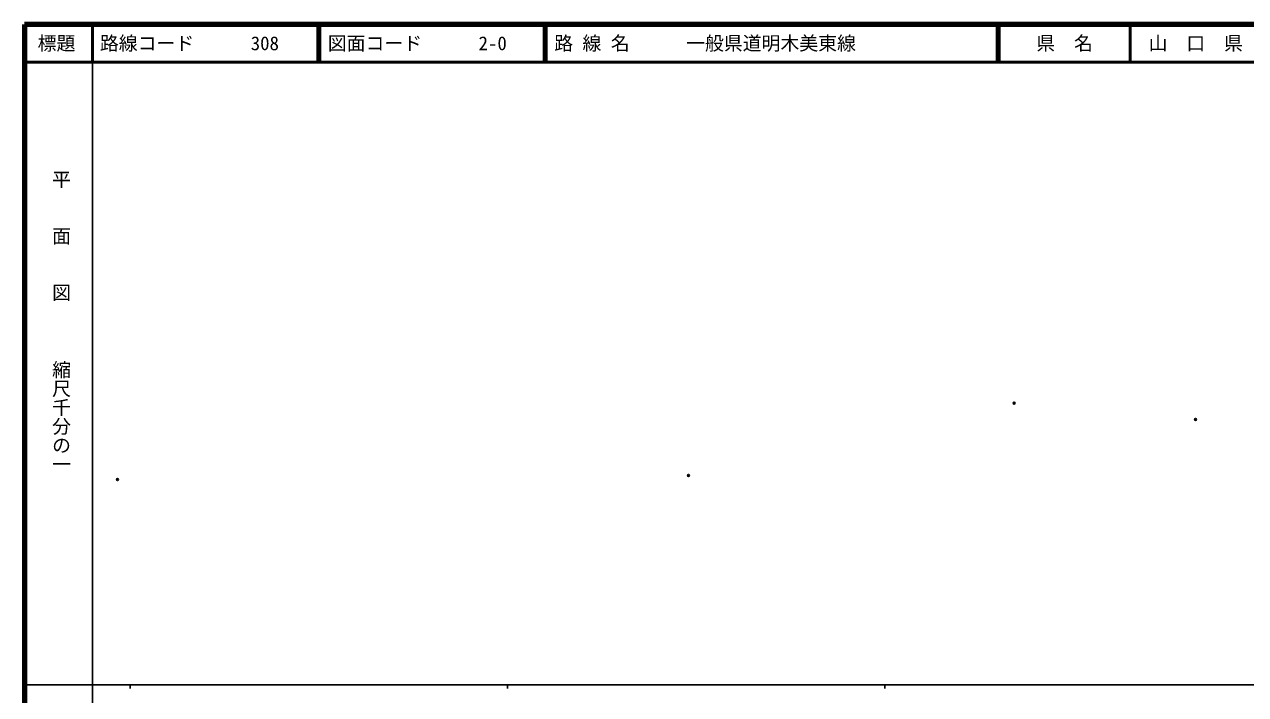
# Model space of a CAD drawing. Units: millimetres on the paper, with parts at other scales. Extents: x 40 to 680, y 20 to 380.
# Drawn here: x 40 to 363.6, y 202.4 to 380 of the extents above; entities that cross this region are included whole.
import ezdxf
from ezdxf.enums import TextEntityAlignment as Align

# ---------------------------------------------------------------- set-up
doc = ezdxf.new("R2010")
doc.units = ezdxf.units.MM
doc.header["$PDMODE"] = 32
doc.header["$PDSIZE"] = 0.5
doc.layers.add('M-OTRS', color=6, linetype='Continuous')
for name, color, linetype, lineweight in [('M-TTL', 2, 'Continuous', 140), ('M-TTL-BAND', 7, 'Continuous', 25), ('M-TTL-LINE', 7, 'Continuous', 50), ('M-TTL-TXT', 7, 'Continuous', 13)]:
    doc.layers.add(name, color=color, linetype=linetype, lineweight=lineweight)
doc.styles.add('@ＭＳ ゴシック', font='')
doc.styles.add('ＭＳ ゴシック', font='')
doc.styles.get('@ＭＳ ゴシック').set_extended_font_data('@MS Gothic')
doc.styles.get('ＭＳ ゴシック').set_extended_font_data('MS Gothic')

msp = doc.modelspace()

# ---------------------------------------------------------------- linework, layer by layer
at = {"layer": 'M-OTRS'}
for p in [(302.237, 279.62), (350.338, 275.325), (64.652, 259.385), (215.959, 260.48)]:
    msp.add_point(p, dxfattribs=at)
at = {"layer": 'M-TTL'}
for p, q in [((40, 380), (40, 20)), ((680, 380), (40, 380))]:
    msp.add_line(p, q, dxfattribs=at)
at = {"layer": 'M-TTL-BAND'}
for p, q in [((58, 370), (58, 20)), ((40, 205), (579, 205)), ((68, 205), (68, 204)), ((168, 205), (168, 204)), ((268, 205), (268, 204))]:
    msp.add_line(p, q, dxfattribs=at)
at = {"layer": 'M-TTL-LINE'}
for p, q in [((58, 380), (58, 370)), ((117.75, 380), (117.75, 370)), ((118.25, 380), (118.25, 370)), ((177.75, 380), (177.75, 370)), ((178.25, 380), (178.25, 370)), ((297.75, 380), (297.75, 370)), ((298.25, 380), (298.25, 370)), ((333, 380), (333, 370)), ((40, 370), (680, 370))]:
    msp.add_line(p, q, dxfattribs=at)

# ---------------------------------------------------------------- texts
at = {"layer": 'M-TTL-BAND', "style": '@ＭＳ ゴシック'}
for s, p in [('平\u3000\u3000面\u3000\u3000図', (49.777, 306.475)), ('縮尺千分の一', (49.777, 261.03))]:
    msp.add_text(s, height=3.666, rotation=270, dxfattribs=at).set_placement(p, align=Align.MIDDLE_RIGHT)
at = {"layer": 'M-TTL-TXT', "style": 'ＭＳ ゴシック'}
for s, p in [('標題', (48.5, 375)), ('県\u3000名', (315.625, 375)), ('山\u3000口\u3000県', (350.375, 375))]:
    msp.add_text(s, height=3.666, dxfattribs=at).set_placement(p, align=Align.MIDDLE_CENTER)
for s, p in [('路線コード      308', (60, 375)), ('図面コード      2-0', (120.38, 375)), ('路 線 名      一般県道明木美東線', (180.38, 375))]:
    msp.add_text(s, height=3.666, dxfattribs=at).set_placement(p, align=Align.MIDDLE_LEFT)

doc.saveas('drawing.dxf')
